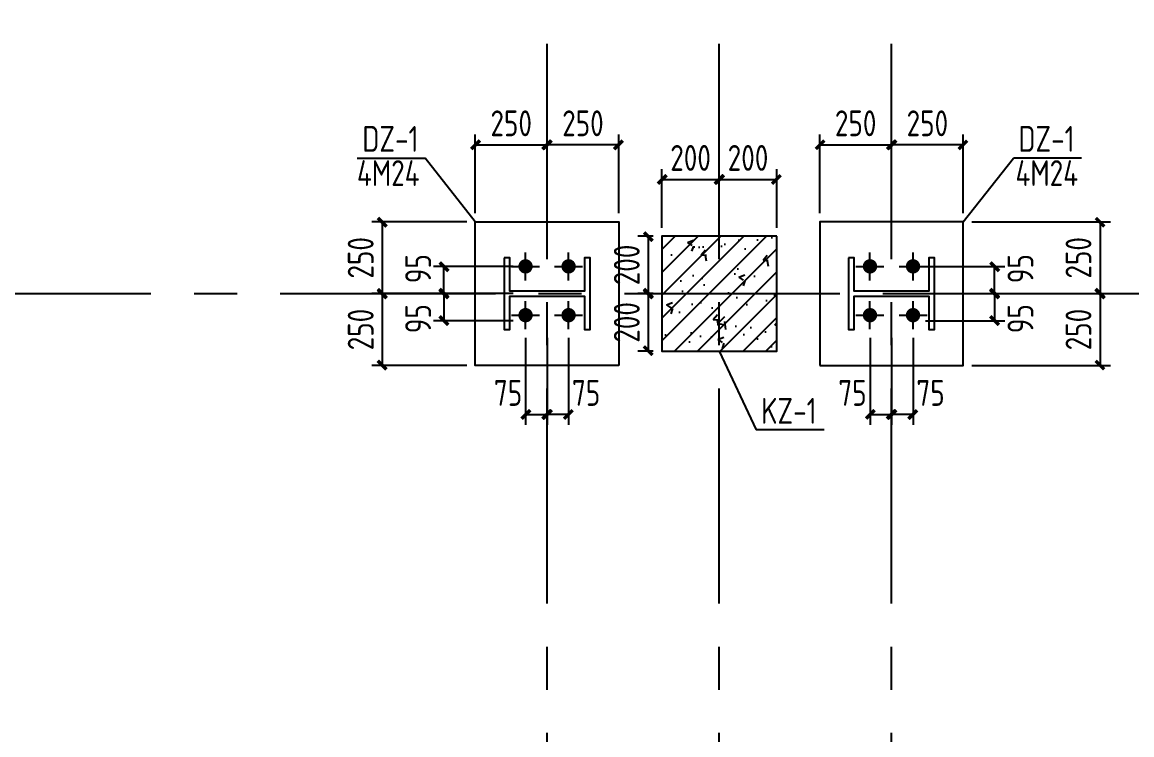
# Model space of a CAD drawing. Header units: millimetres. Extents: x 865490 to 879904, y 39442 to 44891.
# Drawn here: x 869964.3 to 870093.2, y 39770 to 39852.7 of the extents above; entities that cross this region are included whole.
import ezdxf

# ---------------------------------------------------------------- set-up
doc = ezdxf.new("R2010")
doc.units = ezdxf.units.MM
doc.header["$LTSCALE"] = 1000
doc.header["$MEASUREMENT"] = 0
doc.linetypes.add('CENTER', pattern=[2, 1.25, -0.25, 0.25, -0.25])
doc.linetypes.add('DOTE', pattern=[2.42, 2, -0.2, 0.02, -0.2])
for name, color, linetype in [('DIM', 7, 'Continuous'), ('DOTE', 1, 'DOTE'), ('M_Prof', 2, 'Continuous'), ('WINDOW', 4, 'Continuous'), ('柱集中标注', 2, 'Continuous'), ('标注', 7, 'Continuous'), ('檩条', 34, 'Continuous')]:
    doc.layers.add(name, color=color, linetype=linetype)
doc.styles.add('GBHZ', font='gbenor.shx', dxfattribs={"width": 0.9, "bigfont": 'gbcbig.shx'})
doc.dimstyles.new('Y30', dxfattribs={"dimscale": 0, "dimtxt": 3, "dimasz": 0.01, "dimexe": 1.2, "dimexo": 1, "dimgap": 1, "dimtad": 1, "dimdec": 0, "dimlfac": 30, "dimzin": 0, "dimdsep": 46, "dimtxsty": 'GBHZ', "dimblk1": 'DX', "dimblk2": 'DX', "dimsah": 1, "dimcen": 0.09, "dimdle": 1, "dimadec": 0, "dimazin": 0, "dimtfac": 1, "dimtdec": 0, "dimtix": 1, "dimtmove": 2, "dimatfit": 3, "dimldrblk": 'DX', "dimfxl": 0, "dimtolj": 1, "dimtzin": 0, "dimarcsym": 0})

# ---------------------------------------------------------------- blocks, each defined once
blk = doc.blocks.new('DX')
at = {"color": 0, "linetype": 'ByBlock', "const_width": 40}
blk.add_lwpolyline([(-54, -51), (46, 49)], dxfattribs=at)
blk = doc.blocks.new('*D1826')
at = {"layer": 'Defpoints', "color": 0, "transparency": 16777216}
for p in [(870025.31, 39838.5), (870016.97, 39829.55), (870025.31, 39829.55)]:
    blk.add_point(p, dxfattribs=at)
at = {"layer": 'dim', "color": 0, "lineweight": -2, "transparency": 16777216}
for p, q in [((870016.97, 39830.55), (870016.97, 39839.7)), ((870025.31, 39830.55), (870025.31, 39839.7)), ((870016.98, 39838.5), (870025.3, 39838.5))]:
    blk.add_line(p, q, dxfattribs=at)
at = {"layer": 'dim', "color": 0, "lineweight": -2, "transparency": 16777216, "xscale": 0.01, "yscale": 0.01, "zscale": 0.01, "rotation": 180}
blk.add_blockref('DX', (870016.97, 39838.5), dxfattribs=at)
at = {"layer": 'dim', "color": 0, "lineweight": -2, "transparency": 16777216, "xscale": 0.01, "yscale": 0.01, "zscale": 0.01}
blk.add_blockref('DX', (870025.31, 39838.5), dxfattribs=at)
at = {"layer": 'dim', "color": 0, "transparency": 16777216, "insert": (870021.14, 39841), "char_height": 3, "attachment_point": 5, "style": 'GBHZ'}
blk.add_mtext('\\A1;250', dxfattribs=at)
blk = doc.blocks.new('*D1827')
at = {"layer": 'Defpoints', "color": 0, "transparency": 16777216}
for p in [(870016.97, 39829.55), (870006.16, 39821.22), (870016.97, 39821.22)]:
    blk.add_point(p, dxfattribs=at)
at = {"layer": 'dim', "color": 0, "lineweight": -2, "transparency": 16777216}
for p, q in [((870015.97, 39829.55), (870004.96, 39829.55)), ((870006.16, 39829.54), (870006.16, 39821.23)), ((870015.97, 39821.22), (870004.96, 39821.22))]:
    blk.add_line(p, q, dxfattribs=at)
at = {"layer": 'dim', "color": 0, "lineweight": -2, "transparency": 16777216, "xscale": 0.01, "yscale": 0.01, "zscale": 0.01}
for p, rotation in [((870006.16, 39829.55), 90), ((870006.16, 39821.22), 270)]:
    blk.add_blockref('DX', p, dxfattribs=dict(at, rotation=rotation))
at = {"layer": 'dim', "color": 0, "transparency": 16777216, "insert": (870003.66, 39825.38), "char_height": 3, "attachment_point": 5, "rotation": 90, "style": 'GBHZ'}
blk.add_mtext('\\A1;250', dxfattribs=at)
blk = doc.blocks.new('*D1828')
at = {"layer": 'Defpoints', "color": 0, "transparency": 16777216}
for p in [(870016.97, 39821.22), (870006.16, 39812.88), (870016.97, 39812.88)]:
    blk.add_point(p, dxfattribs=at)
at = {"layer": 'dim', "color": 0, "lineweight": -2, "transparency": 16777216}
for p, q in [((870015.97, 39821.22), (870004.96, 39821.22)), ((870006.16, 39821.21), (870006.16, 39812.89)), ((870015.97, 39812.88), (870004.96, 39812.88))]:
    blk.add_line(p, q, dxfattribs=at)
at = {"layer": 'dim', "color": 0, "lineweight": -2, "transparency": 16777216, "xscale": 0.01, "yscale": 0.01, "zscale": 0.01}
for p, rotation in [((870006.16, 39821.22), 90), ((870006.16, 39812.88), 270)]:
    blk.add_blockref('DX', p, dxfattribs=dict(at, rotation=rotation))
at = {"layer": 'dim', "color": 0, "transparency": 16777216, "insert": (870003.66, 39817.05), "char_height": 3, "attachment_point": 5, "rotation": 90, "style": 'GBHZ'}
blk.add_mtext('\\A1;250', dxfattribs=at)
blk = doc.blocks.new('*D1829')
at = {"layer": 'Defpoints', "color": 0, "transparency": 16777216}
for p in [(870022.81, 39817.09), (870025.31, 39817.09), (870025.31, 39807.19)]:
    blk.add_point(p, dxfattribs=at)
at = {"layer": '标注', "color": 0, "lineweight": -2, "transparency": 16777216}
for p, q in [((870022.81, 39816.09), (870022.81, 39805.99)), ((870025.31, 39816.09), (870025.31, 39805.99)), ((870022.82, 39807.19), (870025.3, 39807.19))]:
    blk.add_line(p, q, dxfattribs=at)
at = {"layer": '标注', "color": 0, "lineweight": -2, "transparency": 16777216, "xscale": 0.01, "yscale": 0.01, "zscale": 0.01, "rotation": 180}
blk.add_blockref('DX', (870022.81, 39807.19), dxfattribs=at)
at = {"layer": '标注', "color": 0, "lineweight": -2, "transparency": 16777216, "xscale": 0.01, "yscale": 0.01, "zscale": 0.01}
blk.add_blockref('DX', (870025.31, 39807.19), dxfattribs=at)
at = {"layer": '标注', "color": 0, "transparency": 16777216, "insert": (870020.77, 39809.69), "char_height": 3, "attachment_point": 5, "style": 'GBHZ'}
blk.add_mtext('\\A1;75', dxfattribs=at)
blk = doc.blocks.new('*D1830')
at = {"layer": 'Defpoints', "color": 0, "transparency": 16777216}
for p in [(870025.31, 39838.5), (870025.31, 39829.55), (870033.64, 39829.55)]:
    blk.add_point(p, dxfattribs=at)
at = {"layer": 'dim', "color": 0, "lineweight": -2, "transparency": 16777216}
for p, q in [((870025.31, 39830.55), (870025.31, 39839.7)), ((870033.64, 39830.55), (870033.64, 39839.7)), ((870033.63, 39838.5), (870025.32, 39838.5))]:
    blk.add_line(p, q, dxfattribs=at)
at = {"layer": 'dim', "color": 0, "lineweight": -2, "transparency": 16777216, "xscale": 0.01, "yscale": 0.01, "zscale": 0.01, "rotation": 180}
blk.add_blockref('DX', (870025.31, 39838.5), dxfattribs=at)
at = {"layer": 'dim', "color": 0, "lineweight": -2, "transparency": 16777216, "xscale": 0.01, "yscale": 0.01, "zscale": 0.01}
blk.add_blockref('DX', (870033.64, 39838.5), dxfattribs=at)
at = {"layer": 'dim', "color": 0, "transparency": 16777216, "insert": (870029.47, 39841), "char_height": 3, "attachment_point": 5, "style": 'GBHZ'}
blk.add_mtext('\\A1;250', dxfattribs=at)
blk = doc.blocks.new('*D1831')
at = {"layer": 'Defpoints', "color": 0, "transparency": 16777216}
for p in [(870025.31, 39817.09), (870027.81, 39817.09), (870025.31, 39807.19)]:
    blk.add_point(p, dxfattribs=at)
at = {"layer": '标注', "color": 0, "lineweight": -2, "transparency": 16777216}
for p, q in [((870025.31, 39816.09), (870025.31, 39805.99)), ((870027.81, 39816.09), (870027.81, 39805.99)), ((870027.8, 39807.19), (870025.32, 39807.19))]:
    blk.add_line(p, q, dxfattribs=at)
at = {"layer": '标注', "color": 0, "lineweight": -2, "transparency": 16777216, "xscale": 0.01, "yscale": 0.01, "zscale": 0.01, "rotation": 180}
blk.add_blockref('DX', (870025.31, 39807.19), dxfattribs=at)
at = {"layer": '标注', "color": 0, "lineweight": -2, "transparency": 16777216, "xscale": 0.01, "yscale": 0.01, "zscale": 0.01}
blk.add_blockref('DX', (870027.81, 39807.19), dxfattribs=at)
at = {"layer": '标注', "color": 0, "transparency": 16777216, "insert": (870029.84, 39809.69), "char_height": 3, "attachment_point": 5, "style": 'GBHZ'}
blk.add_mtext('\\A1;75', dxfattribs=at)
blk = doc.blocks.new('*D1832')
at = {"layer": 'Defpoints', "color": 0, "transparency": 16777216}
for p in [(870065.31, 39838.5), (870065.31, 39829.55), (870073.64, 39829.55)]:
    blk.add_point(p, dxfattribs=at)
at = {"layer": 'dim', "color": 0, "lineweight": -2, "transparency": 16777216}
for p, q in [((870065.31, 39830.55), (870065.31, 39839.7)), ((870073.64, 39830.55), (870073.64, 39839.7)), ((870073.63, 39838.5), (870065.32, 39838.5))]:
    blk.add_line(p, q, dxfattribs=at)
at = {"layer": 'dim', "color": 0, "lineweight": -2, "transparency": 16777216, "xscale": 0.01, "yscale": 0.01, "zscale": 0.01, "rotation": 180}
blk.add_blockref('DX', (870065.31, 39838.5), dxfattribs=at)
at = {"layer": 'dim', "color": 0, "lineweight": -2, "transparency": 16777216, "xscale": 0.01, "yscale": 0.01, "zscale": 0.01}
blk.add_blockref('DX', (870073.64, 39838.5), dxfattribs=at)
at = {"layer": 'dim', "color": 0, "transparency": 16777216, "insert": (870069.47, 39841), "char_height": 3, "attachment_point": 5, "style": 'GBHZ'}
blk.add_mtext('\\A1;250', dxfattribs=at)
blk = doc.blocks.new('*D1833')
at = {"layer": 'Defpoints', "color": 0, "transparency": 16777216}
for p in [(870073.64, 39829.55), (870073.64, 39821.22), (870089.52, 39821.22)]:
    blk.add_point(p, dxfattribs=at)
at = {"layer": 'dim', "color": 0, "lineweight": -2, "transparency": 16777216}
for p, q in [((870074.64, 39829.55), (870090.72, 39829.55)), ((870089.52, 39829.54), (870089.52, 39821.23)), ((870074.64, 39821.22), (870090.72, 39821.22))]:
    blk.add_line(p, q, dxfattribs=at)
at = {"layer": 'dim', "color": 0, "lineweight": -2, "transparency": 16777216, "xscale": 0.01, "yscale": 0.01, "zscale": 0.01}
for p, rotation in [((870089.52, 39829.55), 90), ((870089.52, 39821.22), 270)]:
    blk.add_blockref('DX', p, dxfattribs=dict(at, rotation=rotation))
at = {"layer": 'dim', "color": 0, "transparency": 16777216, "insert": (870087.02, 39825.38), "char_height": 3, "attachment_point": 5, "rotation": 90, "style": 'GBHZ'}
blk.add_mtext('\\A1;250', dxfattribs=at)
blk = doc.blocks.new('*D1834')
at = {"layer": 'Defpoints', "color": 0, "transparency": 16777216}
for p in [(870073.64, 39821.22), (870073.64, 39812.88), (870089.52, 39812.88)]:
    blk.add_point(p, dxfattribs=at)
at = {"layer": 'dim', "color": 0, "lineweight": -2, "transparency": 16777216}
for p, q in [((870074.64, 39821.22), (870090.72, 39821.22)), ((870089.52, 39821.21), (870089.52, 39812.89)), ((870074.64, 39812.88), (870090.72, 39812.88))]:
    blk.add_line(p, q, dxfattribs=at)
at = {"layer": 'dim', "color": 0, "lineweight": -2, "transparency": 16777216, "xscale": 0.01, "yscale": 0.01, "zscale": 0.01}
for p, rotation in [((870089.52, 39821.22), 90), ((870089.52, 39812.88), 270)]:
    blk.add_blockref('DX', p, dxfattribs=dict(at, rotation=rotation))
at = {"layer": 'dim', "color": 0, "transparency": 16777216, "insert": (870087.02, 39817.05), "char_height": 3, "attachment_point": 5, "rotation": 90, "style": 'GBHZ'}
blk.add_mtext('\\A1;250', dxfattribs=at)
blk = doc.blocks.new('*D1835')
at = {"layer": 'Defpoints', "color": 0, "transparency": 16777216}
for p in [(870065.31, 39817.09), (870067.81, 39817.09), (870065.31, 39807.19)]:
    blk.add_point(p, dxfattribs=at)
at = {"layer": '标注', "color": 0, "lineweight": -2, "transparency": 16777216}
for p, q in [((870065.31, 39816.09), (870065.31, 39805.99)), ((870067.81, 39816.09), (870067.81, 39805.99)), ((870067.8, 39807.19), (870065.32, 39807.19))]:
    blk.add_line(p, q, dxfattribs=at)
at = {"layer": '标注', "color": 0, "lineweight": -2, "transparency": 16777216, "xscale": 0.01, "yscale": 0.01, "zscale": 0.01, "rotation": 180}
blk.add_blockref('DX', (870065.31, 39807.19), dxfattribs=at)
at = {"layer": '标注', "color": 0, "lineweight": -2, "transparency": 16777216, "xscale": 0.01, "yscale": 0.01, "zscale": 0.01}
blk.add_blockref('DX', (870067.81, 39807.19), dxfattribs=at)
at = {"layer": '标注', "color": 0, "transparency": 16777216, "insert": (870069.84, 39809.69), "char_height": 3, "attachment_point": 5, "style": 'GBHZ'}
blk.add_mtext('\\A1;75', dxfattribs=at)
blk = doc.blocks.new('*D1836')
at = {"layer": 'Defpoints', "color": 0, "transparency": 16777216}
for p in [(870065.31, 39838.5), (870056.97, 39829.55), (870065.31, 39829.55)]:
    blk.add_point(p, dxfattribs=at)
at = {"layer": 'dim', "color": 0, "lineweight": -2, "transparency": 16777216}
for p, q in [((870056.97, 39830.55), (870056.97, 39839.7)), ((870065.31, 39830.55), (870065.31, 39839.7)), ((870056.98, 39838.5), (870065.3, 39838.5))]:
    blk.add_line(p, q, dxfattribs=at)
at = {"layer": 'dim', "color": 0, "lineweight": -2, "transparency": 16777216, "xscale": 0.01, "yscale": 0.01, "zscale": 0.01, "rotation": 180}
blk.add_blockref('DX', (870056.97, 39838.5), dxfattribs=at)
at = {"layer": 'dim', "color": 0, "lineweight": -2, "transparency": 16777216, "xscale": 0.01, "yscale": 0.01, "zscale": 0.01}
blk.add_blockref('DX', (870065.31, 39838.5), dxfattribs=at)
at = {"layer": 'dim', "color": 0, "transparency": 16777216, "insert": (870061.14, 39841), "char_height": 3, "attachment_point": 5, "style": 'GBHZ'}
blk.add_mtext('\\A1;250', dxfattribs=at)
blk = doc.blocks.new('*D1837')
at = {"layer": 'Defpoints', "color": 0, "transparency": 16777216}
for p in [(870062.81, 39817.09), (870065.31, 39817.09), (870065.31, 39807.19)]:
    blk.add_point(p, dxfattribs=at)
at = {"layer": '标注', "color": 0, "lineweight": -2, "transparency": 16777216}
for p, q in [((870062.81, 39816.09), (870062.81, 39805.99)), ((870065.31, 39816.09), (870065.31, 39805.99)), ((870062.82, 39807.19), (870065.3, 39807.19))]:
    blk.add_line(p, q, dxfattribs=at)
at = {"layer": '标注', "color": 0, "lineweight": -2, "transparency": 16777216, "xscale": 0.01, "yscale": 0.01, "zscale": 0.01, "rotation": 180}
blk.add_blockref('DX', (870062.81, 39807.19), dxfattribs=at)
at = {"layer": '标注', "color": 0, "lineweight": -2, "transparency": 16777216, "xscale": 0.01, "yscale": 0.01, "zscale": 0.01}
blk.add_blockref('DX', (870065.31, 39807.19), dxfattribs=at)
at = {"layer": '标注', "color": 0, "transparency": 16777216, "insert": (870060.77, 39809.69), "char_height": 3, "attachment_point": 5, "style": 'GBHZ'}
blk.add_mtext('\\A1;75', dxfattribs=at)
blk = doc.blocks.new('*D1838')
at = {"layer": 'Defpoints', "color": 0, "transparency": 16777216}
for p in [(870045.31, 39834.48), (870038.64, 39827.88), (870045.31, 39827.88)]:
    blk.add_point(p, dxfattribs=at)
at = {"layer": 'dim', "color": 0, "lineweight": -2, "transparency": 16777216}
for p, q in [((870038.64, 39828.88), (870038.64, 39835.68)), ((870045.31, 39828.88), (870045.31, 39835.68)), ((870038.65, 39834.48), (870045.3, 39834.48))]:
    blk.add_line(p, q, dxfattribs=at)
at = {"layer": 'dim', "color": 0, "lineweight": -2, "transparency": 16777216, "xscale": 0.01, "yscale": 0.01, "zscale": 0.01, "rotation": 180}
blk.add_blockref('DX', (870038.64, 39834.48), dxfattribs=at)
at = {"layer": 'dim', "color": 0, "lineweight": -2, "transparency": 16777216, "xscale": 0.01, "yscale": 0.01, "zscale": 0.01}
blk.add_blockref('DX', (870045.31, 39834.48), dxfattribs=at)
at = {"layer": 'dim', "color": 0, "transparency": 16777216, "insert": (870041.97, 39836.98), "char_height": 3, "attachment_point": 5, "style": 'GBHZ'}
blk.add_mtext('\\A1;200', dxfattribs=at)
blk = doc.blocks.new('*D1839')
at = {"layer": 'Defpoints', "color": 0, "transparency": 16777216}
for p in [(870051.97, 39834.48), (870045.31, 39827.88), (870051.97, 39827.88)]:
    blk.add_point(p, dxfattribs=at)
at = {"layer": 'dim', "color": 0, "lineweight": -2, "transparency": 16777216}
for p, q in [((870045.31, 39828.88), (870045.31, 39835.68)), ((870051.97, 39828.88), (870051.97, 39835.68)), ((870045.32, 39834.48), (870051.96, 39834.48))]:
    blk.add_line(p, q, dxfattribs=at)
at = {"layer": 'dim', "color": 0, "lineweight": -2, "transparency": 16777216, "xscale": 0.01, "yscale": 0.01, "zscale": 0.01, "rotation": 180}
blk.add_blockref('DX', (870045.31, 39834.48), dxfattribs=at)
at = {"layer": 'dim', "color": 0, "lineweight": -2, "transparency": 16777216, "xscale": 0.01, "yscale": 0.01, "zscale": 0.01}
blk.add_blockref('DX', (870051.97, 39834.48), dxfattribs=at)
at = {"layer": 'dim', "color": 0, "transparency": 16777216, "insert": (870048.64, 39836.98), "char_height": 3, "attachment_point": 5, "style": 'GBHZ'}
blk.add_mtext('\\A1;200', dxfattribs=at)
blk = doc.blocks.new('*D1840')
at = {"layer": 'Defpoints', "color": 0, "transparency": 16777216}
for p in [(870038.64, 39827.88), (870037.06, 39821.22), (870038.64, 39821.22)]:
    blk.add_point(p, dxfattribs=at)
at = {"layer": 'dim', "color": 0, "lineweight": -2, "transparency": 16777216}
for p, q in [((870037.64, 39827.88), (870035.86, 39827.88)), ((870037.06, 39827.87), (870037.06, 39821.23)), ((870037.64, 39821.22), (870035.86, 39821.22))]:
    blk.add_line(p, q, dxfattribs=at)
at = {"layer": 'dim', "color": 0, "lineweight": -2, "transparency": 16777216, "xscale": 0.01, "yscale": 0.01, "zscale": 0.01}
for p, rotation in [((870037.06, 39827.88), 90), ((870037.06, 39821.22), 270)]:
    blk.add_blockref('DX', p, dxfattribs=dict(at, rotation=rotation))
at = {"layer": 'dim', "color": 0, "transparency": 16777216, "insert": (870034.56, 39824.55), "char_height": 3, "attachment_point": 5, "rotation": 90, "style": 'GBHZ'}
blk.add_mtext('\\A1;200', dxfattribs=at)
blk = doc.blocks.new('*D1841')
at = {"layer": 'Defpoints', "color": 0, "transparency": 16777216}
for p in [(870038.64, 39821.22), (870037.06, 39814.55), (870038.64, 39814.55)]:
    blk.add_point(p, dxfattribs=at)
at = {"layer": 'dim', "color": 0, "lineweight": -2, "transparency": 16777216}
for p, q in [((870037.64, 39821.22), (870035.86, 39821.22)), ((870037.06, 39821.21), (870037.06, 39814.56)), ((870037.64, 39814.55), (870035.86, 39814.55))]:
    blk.add_line(p, q, dxfattribs=at)
at = {"layer": 'dim', "color": 0, "lineweight": -2, "transparency": 16777216, "xscale": 0.01, "yscale": 0.01, "zscale": 0.01}
for p, rotation in [((870037.06, 39821.22), 90), ((870037.06, 39814.55), 270)]:
    blk.add_blockref('DX', p, dxfattribs=dict(at, rotation=rotation))
at = {"layer": 'dim', "color": 0, "transparency": 16777216, "insert": (870034.56, 39817.88), "char_height": 3, "attachment_point": 5, "rotation": 90, "style": 'GBHZ'}
blk.add_mtext('\\A1;200', dxfattribs=at)
blk = doc.blocks.new('*D1822')
at = {"layer": 'Defpoints', "color": 0, "transparency": 16777216}
for p in [(870013.33, 39824.38), (870022.37, 39824.38), (870022.37, 39821.22)]:
    blk.add_point(p, dxfattribs=at)
at = {"layer": 'dim', "color": 0, "lineweight": -2, "transparency": 16777216}
for p, q in [((870021.37, 39824.38), (870012.13, 39824.38)), ((870013.33, 39821.23), (870013.33, 39824.37)), ((870021.37, 39821.22), (870012.13, 39821.22))]:
    blk.add_line(p, q, dxfattribs=at)
at = {"layer": 'dim', "color": 0, "lineweight": -2, "transparency": 16777216, "xscale": 0.01, "yscale": 0.01, "zscale": 0.01}
for p, rotation in [((870013.33, 39824.38), 90), ((870013.33, 39821.22), 270)]:
    blk.add_blockref('DX', p, dxfattribs=dict(at, rotation=rotation))
at = {"layer": 'dim', "color": 0, "transparency": 16777216, "insert": (870010.33, 39824.12), "char_height": 3, "attachment_point": 5, "rotation": 90, "style": 'GBHZ'}
blk.add_mtext('\\A1;95', dxfattribs=at)
blk = doc.blocks.new('*D1823')
at = {"layer": 'Defpoints', "color": 0, "transparency": 16777216}
for p in [(870022.37, 39821.22), (870013.33, 39818.05), (870022.37, 39818.05)]:
    blk.add_point(p, dxfattribs=at)
at = {"layer": 'dim', "color": 0, "lineweight": -2, "transparency": 16777216}
for p, q in [((870021.37, 39821.22), (870012.13, 39821.22)), ((870013.33, 39821.21), (870013.33, 39818.06)), ((870021.37, 39818.05), (870012.13, 39818.05))]:
    blk.add_line(p, q, dxfattribs=at)
at = {"layer": 'dim', "color": 0, "lineweight": -2, "transparency": 16777216, "xscale": 0.01, "yscale": 0.01, "zscale": 0.01}
for p, rotation in [((870013.33, 39821.22), 90), ((870013.33, 39818.05), 270)]:
    blk.add_blockref('DX', p, dxfattribs=dict(at, rotation=rotation))
at = {"layer": 'dim', "color": 0, "transparency": 16777216, "insert": (870010.33, 39818.31), "char_height": 3, "attachment_point": 5, "rotation": 90, "style": 'GBHZ'}
blk.add_mtext('\\A1;95', dxfattribs=at)
blk = doc.blocks.new('*D1824')
at = {"layer": 'Defpoints', "color": 0, "transparency": 16777216}
for p in [(870068.24, 39824.38), (870077.28, 39824.38), (870068.24, 39821.22)]:
    blk.add_point(p, dxfattribs=at)
at = {"layer": 'dim', "color": 0, "lineweight": -2, "transparency": 16777216}
for p, q in [((870069.24, 39824.38), (870078.48, 39824.38)), ((870077.28, 39821.23), (870077.28, 39824.37)), ((870069.24, 39821.22), (870078.48, 39821.22))]:
    blk.add_line(p, q, dxfattribs=at)
at = {"layer": 'dim', "color": 0, "lineweight": -2, "transparency": 16777216, "xscale": 0.01, "yscale": 0.01, "zscale": 0.01}
for p, rotation in [((870077.28, 39824.38), 90), ((870077.28, 39821.22), 270)]:
    blk.add_blockref('DX', p, dxfattribs=dict(at, rotation=rotation))
at = {"layer": 'dim', "color": 0, "transparency": 16777216, "insert": (870080.28, 39824.12), "char_height": 3, "attachment_point": 5, "rotation": 90, "style": 'GBHZ'}
blk.add_mtext('\\A1;95', dxfattribs=at)
blk = doc.blocks.new('*D1825')
at = {"layer": 'Defpoints', "color": 0, "transparency": 16777216}
for p in [(870068.24, 39821.22), (870068.24, 39818.05), (870077.28, 39818.05)]:
    blk.add_point(p, dxfattribs=at)
at = {"layer": 'dim', "color": 0, "lineweight": -2, "transparency": 16777216}
for p, q in [((870069.24, 39821.22), (870078.48, 39821.22)), ((870077.28, 39821.21), (870077.28, 39818.06)), ((870069.24, 39818.05), (870078.48, 39818.05))]:
    blk.add_line(p, q, dxfattribs=at)
at = {"layer": 'dim', "color": 0, "lineweight": -2, "transparency": 16777216, "xscale": 0.01, "yscale": 0.01, "zscale": 0.01}
for p, rotation in [((870077.28, 39821.22), 90), ((870077.28, 39818.05), 270)]:
    blk.add_blockref('DX', p, dxfattribs=dict(at, rotation=rotation))
at = {"layer": 'dim', "color": 0, "transparency": 16777216, "insert": (870080.28, 39818.31), "char_height": 3, "attachment_point": 5, "rotation": 90, "style": 'GBHZ'}
blk.add_mtext('\\A1;95', dxfattribs=at)

msp = doc.modelspace()

# ---------------------------------------------------------------- hatches: boundary and pattern name
at = {"layer": 'WINDOW'}
h = msp.add_hatch(dxfattribs=at)
h.set_pattern_fill('ANSI31', color=256, scale=15, style=0)
h.set_pattern_definition([(45, (1261.0225, 304.661), (-1.3258252147, 1.3258252147), [])])
h.paths.add_polyline_path([(870051.972, 39827.884), (870038.639, 39827.884), (870038.639, 39814.551), (870051.972, 39814.551)])
h = msp.add_hatch(dxfattribs=at)
h.set_pattern_fill('AR-CONC', color=256, style=0)
h.set_pattern_definition([(50, (1261.0225, 304.661), (7.172601826, -0.62752135), [0.75, -8.25]), (355, (1261.0225, 304.661), (-1.387513336, 7.52192134), [0.6, -6.6]), (100.4514, (1261.62, 304.609), (5.785093817, 6.89439542), [0.6374019, -7.01142112]), (46.1842, (1261.0225, 306.661), (10.67241049, -1.65519014), [1.125, -12.375]), (96.6356, (1261.912, 306.523), (9.34662706, 9.74117871), [0.95610288, -10.51713]), (351.1842, (1261.022, 306.661), (9.34661945, 9.74118601), [0.9, -9.9]), (21, (1262.0225, 306.161), (5.96907052, -4.026188907), [0.75, -8.25]), (326, (1262.0225, 306.161), (2.43315332, 7.25150045), [0.6, -6.6]), (71.4514, (1262.52, 305.8255), (8.402226286, 3.225304967), [0.6374019, -7.01142112]), (37.5, (1261.0225, 304.661), (0.121598553, 3.328938538), [0, -6.52, 0, -6.7, 0, -6.625]), (7.5, (1261.0225, 304.661), (2.630695374, 3.944117119), [0, -3.82, 0, -6.37, 0, -2.525]), (327.5, (1258.7925, 304.661), (5.338224362, -0.225548717), [0, -2.5, 0, -7.8, 0, -10.35]), (317.5, (1257.7925, 304.661), (5.831861693, 1.001049823), [0, -3.25, 0, -5.18, 0, -7.35])])
h.paths.add_polyline_path([(870051.972, 39827.884), (870038.639, 39827.884), (870038.639, 39814.551), (870051.972, 39814.551)])

# ---------------------------------------------------------------- linework, layer by layer
for p, q in [((870022.805, 39822.759), (870022.805, 39826.009)), ((870027.805, 39822.759), (870027.805, 39826.009)), ((870062.805, 39822.759), (870062.805, 39826.009)), ((870067.805, 39822.759), (870067.805, 39826.009)), ((870021.18, 39824.384), (870024.43, 39824.384)), ((870026.18, 39824.384), (870029.43, 39824.384)), ((870061.18, 39824.384), (870064.43, 39824.384)), ((870066.18, 39824.384), (870069.43, 39824.384)), ((870022.805, 39817.093), (870022.805, 39820.343)), ((870027.805, 39817.093), (870027.805, 39820.343)), ((870062.805, 39817.093), (870062.805, 39820.343)), ((870067.805, 39817.093), (870067.805, 39820.343)), ((870021.18, 39818.718), (870024.43, 39818.718)), ((870026.18, 39818.718), (870029.43, 39818.718)), ((870061.18, 39818.718), (870064.43, 39818.718)), ((870066.18, 39818.718), (870069.43, 39818.718))]:
    msp.add_line(p, q)
for points in [[(870033.639, 39812.884), (870016.972, 39812.884), (870016.972, 39829.551), (870033.639, 39829.551)], [(870056.972, 39812.884), (870073.639, 39812.884), (870073.639, 39829.551), (870056.972, 39829.551)], [(870051.972, 39827.884), (870038.639, 39827.884), (870038.639, 39814.551), (870051.972, 39814.551)]]:
    msp.add_lwpolyline(points, close=True)
at = {"layer": 'dim', "const_width": 0.833}
for points in [[(870022.805, 39824.801, 1), (870022.805, 39823.968, 1)], [(870027.805, 39824.801, 1), (870027.805, 39823.968, 1)], [(870062.805, 39824.801, 1), (870062.805, 39823.968, 1)], [(870067.805, 39824.801, 1), (870067.805, 39823.968, 1)], [(870022.805, 39819.134, 1), (870022.805, 39818.301, 1)], [(870027.805, 39819.134, 1), (870027.805, 39818.301, 1)], [(870062.805, 39819.134, 1), (870062.805, 39818.301, 1)], [(870067.805, 39819.134, 1), (870067.805, 39818.301, 1)]]:
    msp.add_lwpolyline(points, format="xyb", close=True, dxfattribs=at)
at = {"layer": 'DOTE', "linetype": 'CENTER', "ltscale": 0.02}
for p, q in [((870025.305, 39505.218), (870025.305, 39987.218)), ((870045.305, 39505.218), (870045.305, 39987.218)), ((870065.305, 39505.218), (870065.305, 39987.218)), ((869794.305, 39821.218), (870296.305, 39821.218))]:
    msp.add_line(p, q, dxfattribs=at)
at = {"layer": 'M_Prof'}
for points in [[(870020.305, 39825.384), (870020.305, 39817.051), (870020.972, 39817.051), (870020.972, 39820.918), (870029.639, 39820.918), (870029.639, 39817.051), (870030.305, 39817.051), (870030.305, 39825.384), (870029.639, 39825.384), (870029.639, 39821.518), (870020.972, 39821.518), (870020.972, 39825.384)], [(870060.305, 39825.384), (870060.305, 39817.051), (870060.972, 39817.051), (870060.972, 39820.918), (870069.639, 39820.918), (870069.639, 39817.051), (870070.305, 39817.051), (870070.305, 39825.384), (870069.639, 39825.384), (870069.639, 39821.518), (870060.972, 39821.518), (870060.972, 39825.384)]]:
    msp.add_lwpolyline(points, close=True, dxfattribs=at)
at = {"layer": '檩条'}
for p, q in [((870003.252, 39836.97), (870011.149, 39836.97)), ((870016.972, 39829.551), (870011.149, 39836.97)), ((870073.639, 39829.551), (870079.461, 39836.97)), ((870087.359, 39836.97), (870079.461, 39836.97)), ((870045.305, 39814.551), (870049.583, 39805.386)), ((870057.481, 39805.386), (870049.583, 39805.386))]:
    msp.add_line(p, q, dxfattribs=at)

# ---------------------------------------------------------------- texts
at = {"layer": '柱集中标注', "style": 'GBHZ', "width": 0.9}
for s, p in [('DZ-1', (870003.848, 39837.691)), ('DZ-1', (870080.043, 39837.691)), ('4M24', (870003.228, 39833.72)), ('4M24', (870079.702, 39833.72)), ('KZ-1', (870050.165, 39806.106))]:
    msp.add_text(s, height=3, dxfattribs=at).set_placement(p)

# ---------------------------------------------------------------- dimensions: what is measured, and where the dimension line sits
at = {"layer": 'dim'}
for base, p1, p2, picture, middle in [((870025.305, 39838.496), (870016.972, 39829.551), (870025.305, 39829.551), '*D1826', (870021.139, 39840.996)), ((870065.305, 39838.496), (870056.972, 39829.551), (870065.305, 39829.551), '*D1836', (870061.139, 39840.996)), ((870045.305, 39834.476), (870038.639, 39827.884), (870045.305, 39827.884), '*D1838', (870041.972, 39836.976)), ((870051.972, 39834.476), (870045.305, 39827.884), (870051.972, 39827.884), '*D1839', (870048.639, 39836.976))]:
    dim = msp.add_linear_dim(base=base, p1=p1, p2=p2, dimstyle='Y30', override={"dimscale": 1}, dxfattribs=at)
    dim.commit()
    dim.dimension.update_dxf_attribs({"geometry": picture, "text_midpoint": middle})
for base, p1, p2, angle, picture, middle in [((870025.305, 39838.496), (870033.639, 39829.551), (870025.305, 39829.551), 180, '*D1830', (870029.472, 39840.996)), ((870065.305, 39838.496), (870073.639, 39829.551), (870065.305, 39829.551), 180, '*D1832', (870069.472, 39840.996)), ((870006.164, 39821.218), (870016.972, 39829.551), (870016.972, 39821.218), 270, '*D1827', (870003.664, 39825.384)), ((870089.518, 39821.218), (870073.639, 39829.551), (870073.639, 39821.218), 270, '*D1833', (870087.018, 39825.384)), ((870037.062, 39821.218), (870038.639, 39827.884), (870038.639, 39821.218), 90, '*D1840', (870034.562, 39824.551)), ((870006.164, 39812.884), (870016.972, 39821.218), (870016.972, 39812.884), 270, '*D1828', (870003.664, 39817.051)), ((870037.062, 39814.551), (870038.639, 39821.218), (870038.639, 39814.551), 90, '*D1841', (870034.562, 39817.884)), ((870089.518, 39812.884), (870073.639, 39821.218), (870073.639, 39812.884), 270, '*D1834', (870087.018, 39817.051))]:
    dim = msp.add_linear_dim(base=base, p1=p1, p2=p2, angle=angle, dimstyle='Y30', override={"dimscale": 1}, dxfattribs=at)
    dim.commit()
    dim.dimension.update_dxf_attribs({"geometry": picture, "text_midpoint": middle})
for base, p1, p2, angle, picture, middle in [((870013.327, 39824.384), (870022.371, 39821.218), (870022.371, 39824.384), 270, '*D1822', (870010.333, 39824.122)), ((870077.283, 39824.384), (870068.24, 39821.218), (870068.24, 39824.384), 270, '*D1824', (870080.277, 39824.122)), ((870013.327, 39818.051), (870022.371, 39821.218), (870022.371, 39818.051), 90, '*D1823', (870010.333, 39818.313)), ((870077.283, 39818.051), (870068.24, 39821.218), (870068.24, 39818.051), 90, '*D1825', (870080.277, 39818.313))]:
    dim = msp.add_linear_dim(base=base, p1=p1, p2=p2, angle=angle, dimstyle='Y30', override={"dimscale": 1}, dxfattribs=at)
    dim.commit()
    dim.dimension.update_dxf_attribs({"geometry": picture, "text_midpoint": middle, "dimtype": 160})
at = {"layer": '标注'}
for base, p1, p2, picture, middle in [((870025.305, 39807.19), (870022.805, 39817.093), (870025.305, 39817.093), '*D1829', (870020.769, 39809.69)), ((870065.305, 39807.19), (870062.805, 39817.093), (870065.305, 39817.093), '*D1837', (870060.769, 39809.69))]:
    dim = msp.add_linear_dim(base=base, p1=p1, p2=p2, angle=180, dimstyle='Y30', override={"dimscale": 1}, dxfattribs=at)
    dim.commit()
    dim.dimension.update_dxf_attribs({"geometry": picture, "text_midpoint": middle, "dimtype": 160})
for base, p1, p2, picture, middle in [((870025.305, 39807.19), (870027.805, 39817.093), (870025.305, 39817.093), '*D1831', (870029.842, 39809.69)), ((870065.305, 39807.19), (870067.805, 39817.093), (870065.305, 39817.093), '*D1835', (870069.842, 39809.69))]:
    dim = msp.add_linear_dim(base=base, p1=p1, p2=p2, dimstyle='Y30', override={"dimscale": 1}, dxfattribs=at)
    dim.commit()
    dim.dimension.update_dxf_attribs({"geometry": picture, "text_midpoint": middle, "dimtype": 160})

doc.saveas('drawing.dxf')
